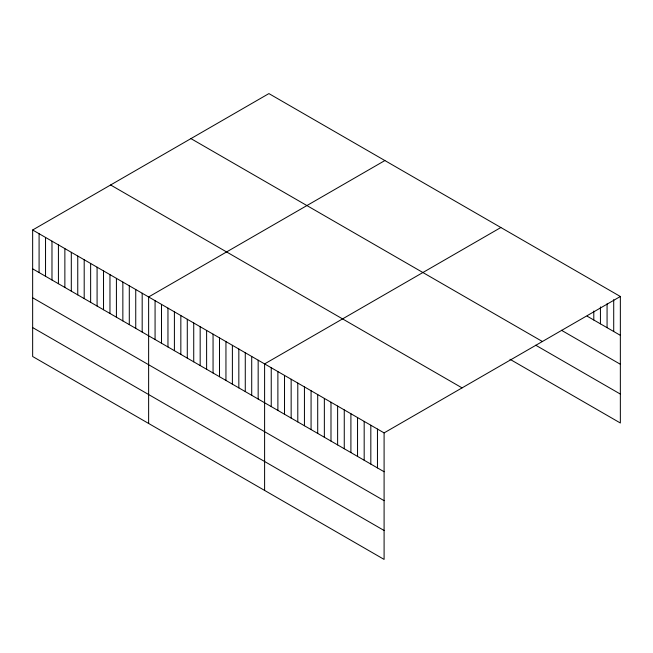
<?xml version="1.0" encoding="UTF-8"?>
<svg xmlns="http://www.w3.org/2000/svg" width="653" height="653" viewBox="0 0 653 653"><rect width="100%" height="100%" fill="white"/><g stroke="black" fill="none" stroke-linecap="round" stroke-linejoin="round"><path stroke-width="0.98" d="M32.65 229.995L384.095 432.898L384.095 559.409L32.65 356.505L32.65 229.995L268.905 93.591L620.35 296.495L620.35 423.005L509.985 359.289M384.878 160.548L148.631 296.952L148.631 423.462M500.859 227.513L264.604 363.909L264.604 490.419M384.095 432.898L620.35 296.495M587.161 316.183L620.35 335.34M561.433 330.255L620.35 364.268M190.937 138.607L542.39 341.511M535.713 345.208L620.35 394.077M110.61 184.979L462.063 387.89M32.65 268.84L384.095 471.744M32.65 297.768L384.095 500.671M32.65 327.569L384.095 530.481M613.714 299.637L613.714 331.512M607.07 303.776L607.07 327.675M600.434 306.91L600.434 323.847M593.797 311.048L593.797 320.011M377.458 429.062L377.458 467.907M370.822 425.234L370.822 464.079M364.178 421.397L364.178 460.243M357.542 417.569L357.542 456.414M350.906 413.733L350.906 452.578M344.262 409.904L344.262 448.75M337.625 406.068L337.625 444.913M330.989 402.24L330.989 441.085M324.353 398.403L324.353 437.249M317.709 394.575L317.709 433.412M311.073 390.739L311.073 429.584M304.437 386.911L304.437 425.748M297.792 383.074L297.792 421.92M291.156 379.238L291.156 418.083M284.52 375.41L284.52 414.255M277.884 371.573L277.884 410.419M271.24 367.745L271.24 406.59M258.164 360.195L258.164 399.032M251.715 356.473L251.715 395.318M245.275 352.751L245.275 391.596M238.835 349.029L238.835 387.874M232.386 345.315L232.386 384.152M225.946 341.592L225.946 380.438M219.498 337.87L219.498 376.716M213.058 334.148L213.058 372.994M206.617 330.434L206.617 369.272M200.169 326.712L200.169 365.558M193.729 322.99L193.729 361.835M187.289 319.268L187.289 358.113M180.84 315.554L180.84 354.399M174.4 311.832L174.4 350.677M167.96 308.11L167.96 346.955M161.511 304.396L161.511 343.233M155.071 300.674L155.071 339.519M142.183 293.23L142.183 332.075M135.742 289.516L135.742 328.353M129.294 285.794L129.294 324.639M122.854 282.072L122.854 320.917M116.414 278.349L116.414 317.195M109.965 274.635L109.965 313.473M103.525 270.913L103.525 309.759M97.085 267.191L97.085 306.037M90.636 263.469L90.636 302.315M84.196 259.755L84.196 298.601M77.756 256.033L77.756 294.878M71.308 252.311L71.308 291.156M64.867 248.589L64.867 287.434M58.419 244.875L58.419 283.72M51.979 241.153L51.979 279.998M45.539 237.431L45.539 276.276M39.09 233.717L39.09 272.554"/></g></svg>
